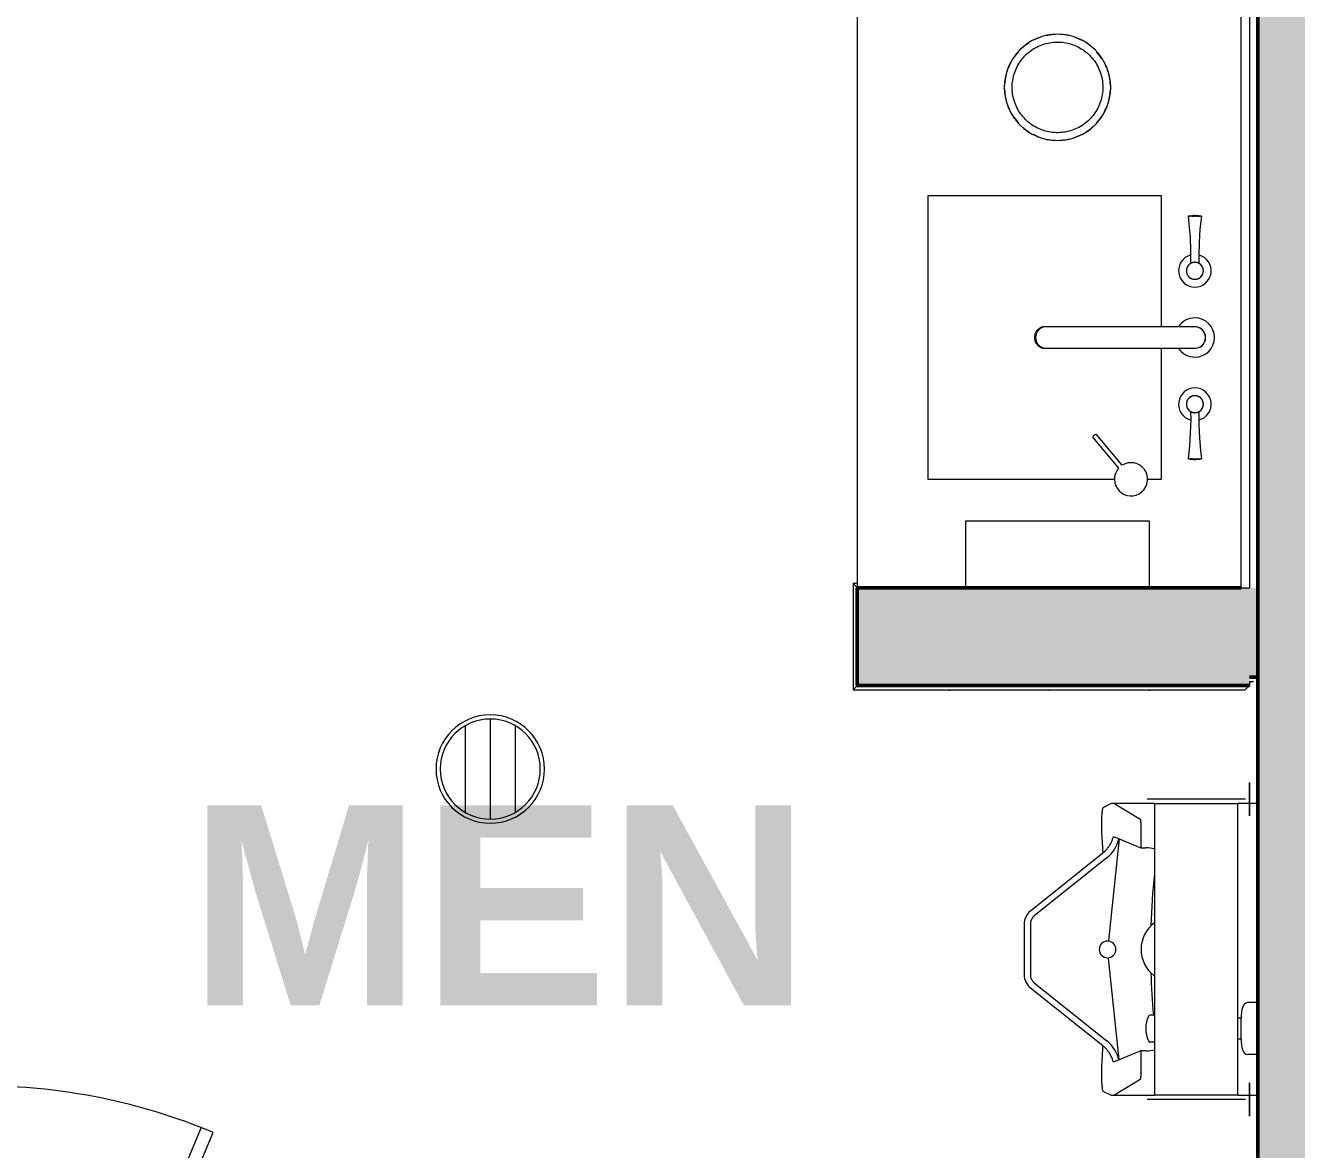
# Model space of a CAD drawing. Header units: inches. Extents: x -897 to 1409, y -1054 to 924.
# Drawn here: x 525.1 to 601.2, y -180.3 to -112.9 of the extents above; entities that cross this region are included whole.
import ezdxf

# ---------------------------------------------------------------- set-up
doc = ezdxf.new("R2010")
doc.units = ezdxf.units.IN
doc.header["$MEASUREMENT"] = 0
for name, color, linetype, lineweight in [('A-AREA-IDEN', 2, 'Continuous', 9), ('A-FLOR', 192, 'Continuous', 13), ('A-GENM', 13, 'Continuous', 9), ('A-WALL-PATT', 111, 'Continuous', 13), ('I-WALL', 2, 'Continuous', 13), ('P-SANR-FIXT', 6, 'Continuous', 9), ('Q-CASE', 31, 'Continuous', 9), ('Q-SPCQ', 91, 'Continuous', 13)]:
    doc.layers.add(name, color=color, linetype=linetype, lineweight=lineweight)
doc.styles.add('Arial_B', font='arialbd.ttf', dxfattribs={"height": 12})

# ---------------------------------------------------------------- blocks, each defined once
blk = doc.blocks.new('Faucet-Bath_Deck-Mount_Transitional_Nexus_TB794DD_TOTO - TB794DD-V5-7TH FLOOR TELECOM PLAN')
at = {"layer": 'P-SANR-FIXT', "color": 53}
for p, q in [((-7.267, 0.314), (-7.267, 0.231)), ((-7.267, 0.231), (-7.267, 0.275)), ((7.267, 0.229), (7.267, 0.315)), ((-7.267, -0.231), (-7.267, -0.314)), ((7.267, -0.229), (7.267, -0.275)), ((7.267, -0.315), (7.267, -0.229)), ((-0.646, -1.855), (-0.646, -6.874)), ((0.646, -6.874), (0.646, -1.855)), ((-0.646, -8.905), (-0.646, -8.915)), ((-0.646, -8.915), (-0.646, -8.979)), ((0.646, -8.915), (0.646, -8.905)), ((0.646, -8.979), (0.646, -8.915))]:
    blk.add_line(p, q, dxfattribs=at)
at = {"layer": 'P-SANR-FIXT', "color": 53, "flags": 128}
for points in [[(-7.328, 0), (-7.326, 0.079), (-7.321, 0.157), (-7.313, 0.235), (-7.302, 0.313), (-7.293, 0.367)], [(-7.293, 0.367), (-7.293, 0.368), (-7.292, 0.369), (-7.292, 0.37), (-7.292, 0.371), (-7.291, 0.372), (-7.291, 0.373), (-7.291, 0.374), (-7.29, 0.375), (-7.289, 0.376), (-7.289, 0.377), (-7.288, 0.378), (-7.288, 0.379), (-7.287, 0.38), (-7.286, 0.381), (-7.285, 0.381), (-7.285, 0.382), (-7.284, 0.383), (-7.283, 0.384), (-7.282, 0.384), (-7.281, 0.385), (-7.28, 0.385), (-7.279, 0.386), (-7.278, 0.387), (-7.277, 0.387), (-7.276, 0.387), (-7.275, 0.388), (-7.274, 0.388), (-7.273, 0.388), (-7.272, 0.389), (-7.271, 0.389), (-7.27, 0.389), (-7.269, 0.389), (-7.268, 0.389), (-7.267, 0.389), (-7.267, 0.389)], [(-7.267, 0.389), (-6.488, 0.306), (-5.707, 0.254), (-4.924, 0.233), (-4.451, 0.236)], [(-3.491, 0), (-3.491, 0.02), (-3.493, 0.041), (-3.495, 0.061), (-3.497, 0.081), (-3.501, 0.101), (-3.506, 0.121), (-3.511, 0.141), (-3.517, 0.16), (-3.524, 0.179), (-3.531, 0.198), (-3.539, 0.217), (-3.548, 0.235), (-3.558, 0.253), (-3.569, 0.27), (-3.58, 0.287), (-3.592, 0.304), (-3.604, 0.32), (-3.617, 0.336), (-3.631, 0.351), (-3.645, 0.365), (-3.66, 0.379), (-3.676, 0.392), (-3.692, 0.405), (-3.708, 0.417), (-3.725, 0.428), (-3.742, 0.439), (-3.76, 0.449), (-3.778, 0.458), (-3.797, 0.467), (-3.816, 0.474), (-3.835, 0.481), (-3.854, 0.488), (-3.874, 0.493), (-3.893, 0.498), (-3.913, 0.502), (-3.934, 0.505), (-3.954, 0.507), (-3.974, 0.508), (-3.995, 0.509), (-4.015, 0.509), (-4.035, 0.508), (-4.055, 0.506), (-4.076, 0.503), (-4.096, 0.5), (-4.116, 0.496), (-4.135, 0.491), (-4.155, 0.485), (-4.174, 0.478), (-4.193, 0.471), (-4.212, 0.463), (-4.23, 0.454), (-4.248, 0.444), (-4.266, 0.434), (-4.283, 0.423), (-4.3, 0.412), (-4.316, 0.399), (-4.332, 0.386), (-4.347, 0.373), (-4.361, 0.359), (-4.375, 0.344), (-4.389, 0.329), (-4.402, 0.313), (-4.414, 0.296), (-4.425, 0.28), (-4.436, 0.262), (-4.446, 0.245), (-4.456, 0.227), (-4.464, 0.208), (-4.472, 0.19), (-4.48, 0.171), (-4.486, 0.151), (-4.492, 0.132), (-4.497, 0.112), (-4.501, 0.092), (-4.504, 0.072), (-4.506, 0.052), (-4.508, 0.031), (-4.509, 0.011), (-4.509, 0)], [(4.509, 0), (4.509, 0.02), (4.507, 0.041), (4.505, 0.061), (4.503, 0.081), (4.499, 0.101), (4.494, 0.121), (4.489, 0.141), (4.483, 0.16), (4.476, 0.179), (4.469, 0.198), (4.461, 0.217), (4.452, 0.235), (4.442, 0.253), (4.431, 0.27), (4.42, 0.287), (4.408, 0.304), (4.396, 0.32), (4.383, 0.336), (4.369, 0.351), (4.355, 0.365), (4.34, 0.379), (4.324, 0.392), (4.308, 0.405), (4.292, 0.417), (4.275, 0.428), (4.258, 0.439), (4.24, 0.449), (4.222, 0.458), (4.203, 0.467), (4.184, 0.474), (4.165, 0.481), (4.146, 0.488), (4.126, 0.493), (4.107, 0.498), (4.087, 0.502), (4.066, 0.505), (4.046, 0.507), (4.026, 0.508), (4.005, 0.509), (3.985, 0.509), (3.965, 0.508), (3.945, 0.506), (3.924, 0.503), (3.904, 0.5), (3.884, 0.496), (3.865, 0.491), (3.845, 0.485), (3.826, 0.478), (3.807, 0.471), (3.788, 0.463), (3.77, 0.454), (3.752, 0.444), (3.734, 0.434), (3.717, 0.423), (3.7, 0.412), (3.684, 0.399), (3.668, 0.386), (3.653, 0.373), (3.639, 0.359), (3.625, 0.344), (3.611, 0.329), (3.598, 0.313), (3.586, 0.296), (3.575, 0.28), (3.564, 0.262), (3.554, 0.245), (3.544, 0.227), (3.536, 0.208), (3.528, 0.19), (3.52, 0.171), (3.514, 0.151), (3.508, 0.132), (3.503, 0.112), (3.499, 0.092), (3.496, 0.072), (3.494, 0.052), (3.492, 0.031), (3.491, 0.011), (3.491, 0)], [(4.451, 0.236), (5.234, 0.238), (6.017, 0.271), (6.797, 0.335), (7.267, 0.389)], [(7.267, 0.389), (7.268, 0.389), (7.269, 0.389), (7.27, 0.389), (7.271, 0.389), (7.272, 0.389), (7.273, 0.389), (7.274, 0.388), (7.275, 0.388), (7.276, 0.388), (7.277, 0.387), (7.278, 0.387), (7.279, 0.386), (7.28, 0.386), (7.281, 0.385), (7.282, 0.384), (7.283, 0.384), (7.284, 0.383), (7.284, 0.382), (7.285, 0.382), (7.286, 0.381), (7.287, 0.38), (7.287, 0.379), (7.288, 0.378), (7.289, 0.378), (7.289, 0.377), (7.29, 0.376), (7.29, 0.375), (7.291, 0.374), (7.291, 0.373), (7.292, 0.372), (7.292, 0.371), (7.292, 0.37), (7.293, 0.369), (7.293, 0.368), (7.293, 0.367)], [(7.293, 0.367), (7.306, 0.29), (7.316, 0.212), (7.323, 0.134), (7.327, 0.055), (7.328, 0)], [(7.328, 0), (7.326, -0.079), (7.321, -0.157), (7.313, -0.235), (7.302, -0.313), (7.293, -0.367)], [(-7.293, -0.367), (-7.306, -0.29), (-7.316, -0.212), (-7.323, -0.133), (-7.327, -0.055), (-7.328, 0)], [(-7.267, -0.389), (-7.268, -0.389), (-7.269, -0.389), (-7.27, -0.389), (-7.271, -0.389), (-7.272, -0.389), (-7.273, -0.389), (-7.274, -0.388), (-7.275, -0.388), (-7.276, -0.388), (-7.277, -0.387), (-7.278, -0.387), (-7.279, -0.386), (-7.28, -0.386), (-7.281, -0.385), (-7.282, -0.384), (-7.283, -0.384), (-7.284, -0.383), (-7.284, -0.382), (-7.285, -0.382), (-7.286, -0.381), (-7.287, -0.38), (-7.287, -0.379), (-7.288, -0.378), (-7.289, -0.377), (-7.289, -0.377), (-7.29, -0.376), (-7.29, -0.375), (-7.291, -0.374), (-7.291, -0.373), (-7.292, -0.372), (-7.292, -0.371), (-7.292, -0.37), (-7.293, -0.369), (-7.293, -0.367), (-7.293, -0.367)], [(-4.451, -0.236), (-5.234, -0.238), (-6.017, -0.271), (-6.797, -0.335), (-7.267, -0.389)], [(-4.509, 0), (-4.509, -0.02), (-4.507, -0.041), (-4.505, -0.061), (-4.503, -0.081), (-4.499, -0.101), (-4.494, -0.121), (-4.489, -0.141), (-4.483, -0.16), (-4.476, -0.179), (-4.469, -0.198), (-4.461, -0.217), (-4.452, -0.235), (-4.442, -0.253), (-4.431, -0.27), (-4.42, -0.287), (-4.408, -0.304), (-4.396, -0.32), (-4.383, -0.336), (-4.369, -0.351), (-4.355, -0.365), (-4.34, -0.379), (-4.324, -0.392), (-4.308, -0.405), (-4.292, -0.417), (-4.275, -0.428), (-4.258, -0.439), (-4.24, -0.449), (-4.222, -0.458), (-4.203, -0.467), (-4.184, -0.474), (-4.165, -0.481), (-4.146, -0.488), (-4.126, -0.493), (-4.107, -0.498), (-4.087, -0.502), (-4.066, -0.505), (-4.046, -0.507), (-4.026, -0.508), (-4.005, -0.509), (-3.985, -0.509), (-3.965, -0.508), (-3.945, -0.506), (-3.924, -0.503), (-3.904, -0.5), (-3.884, -0.496), (-3.865, -0.491), (-3.845, -0.485), (-3.826, -0.478), (-3.807, -0.471), (-3.788, -0.463), (-3.77, -0.454), (-3.752, -0.444), (-3.734, -0.434), (-3.717, -0.423), (-3.7, -0.412), (-3.684, -0.399), (-3.668, -0.386), (-3.653, -0.373), (-3.639, -0.359), (-3.625, -0.344), (-3.611, -0.329), (-3.598, -0.313), (-3.586, -0.296), (-3.575, -0.28), (-3.564, -0.262), (-3.554, -0.245), (-3.544, -0.227), (-3.536, -0.208), (-3.528, -0.19), (-3.52, -0.171), (-3.514, -0.151), (-3.508, -0.132), (-3.503, -0.112), (-3.499, -0.092), (-3.496, -0.072), (-3.494, -0.052), (-3.492, -0.031), (-3.491, -0.011), (-3.491, 0)], [(-0.646, 0), (-0.646, -0.002), (-0.646, -0.006), (-0.646, -0.014), (-0.646, -0.025), (-0.646, -0.039), (-0.646, -0.056), (-0.646, -0.076), (-0.646, -0.099), (-0.646, -0.125), (-0.646, -0.155), (-0.646, -0.186), (-0.646, -0.221), (-0.646, -0.259), (-0.646, -0.299), (-0.646, -0.342), (-0.646, -0.387), (-0.646, -0.435), (-0.646, -0.486), (-0.646, -0.539), (-0.646, -0.594), (-0.646, -0.651), (-0.646, -0.71), (-0.646, -0.772), (-0.646, -0.835), (-0.646, -0.9), (-0.646, -0.967), (-0.646, -1.035), (-0.646, -1.105), (-0.646, -1.176), (-0.646, -1.248), (-0.646, -1.322), (-0.646, -1.396), (-0.646, -1.472), (-0.646, -1.548), (-0.646, -1.625), (-0.646, -1.702), (-0.646, -1.78), (-0.646, -1.855)], [(0.646, -1.855), (0.646, -1.777), (0.646, -1.699), (0.646, -1.622), (0.646, -1.545), (0.646, -1.469), (0.646, -1.393), (0.646, -1.319), (0.646, -1.245), (0.646, -1.173), (0.646, -1.102), (0.646, -1.032), (0.646, -0.964), (0.646, -0.897), (0.646, -0.832), (0.646, -0.769), (0.646, -0.708), (0.646, -0.649), (0.646, -0.591), (0.646, -0.537), (0.646, -0.484), (0.646, -0.433), (0.646, -0.386), (0.646, -0.34), (0.646, -0.297), (0.646, -0.257), (0.646, -0.22), (0.646, -0.185), (0.646, -0.153), (0.646, -0.124), (0.646, -0.098), (0.646, -0.075), (0.646, -0.055), (0.646, -0.038), (0.646, -0.025), (0.646, -0.014), (0.646, -0.006), (0.646, -0.001), (0.646, 0)], [(3.491, 0), (3.491, -0.02), (3.493, -0.041), (3.495, -0.061), (3.497, -0.081), (3.501, -0.101), (3.506, -0.121), (3.511, -0.141), (3.517, -0.16), (3.524, -0.179), (3.531, -0.198), (3.539, -0.217), (3.548, -0.235), (3.558, -0.253), (3.569, -0.27), (3.58, -0.287), (3.592, -0.304), (3.604, -0.32), (3.617, -0.336), (3.631, -0.351), (3.645, -0.365), (3.66, -0.379), (3.676, -0.392), (3.692, -0.405), (3.708, -0.417), (3.725, -0.428), (3.742, -0.439), (3.76, -0.449), (3.778, -0.458), (3.797, -0.467), (3.816, -0.474), (3.835, -0.481), (3.854, -0.488), (3.874, -0.493), (3.893, -0.498), (3.913, -0.502), (3.934, -0.505), (3.954, -0.507), (3.974, -0.508), (3.995, -0.509), (4.015, -0.509), (4.035, -0.508), (4.055, -0.506), (4.076, -0.503), (4.096, -0.5), (4.116, -0.496), (4.135, -0.491), (4.155, -0.485), (4.174, -0.478), (4.193, -0.471), (4.212, -0.463), (4.23, -0.454), (4.248, -0.444), (4.266, -0.434), (4.283, -0.423), (4.3, -0.412), (4.316, -0.399), (4.332, -0.386), (4.347, -0.373), (4.361, -0.359), (4.375, -0.344), (4.389, -0.329), (4.402, -0.313), (4.414, -0.296), (4.425, -0.28), (4.436, -0.262), (4.446, -0.245), (4.456, -0.227), (4.464, -0.208), (4.472, -0.19), (4.48, -0.171), (4.486, -0.151), (4.492, -0.132), (4.497, -0.112), (4.501, -0.092), (4.504, -0.072), (4.506, -0.052), (4.508, -0.031), (4.509, -0.011), (4.509, 0)], [(7.267, -0.389), (6.488, -0.306), (5.707, -0.254), (4.924, -0.233), (4.451, -0.236)], [(7.293, -0.367), (7.293, -0.368), (7.292, -0.369), (7.292, -0.37), (7.292, -0.372), (7.291, -0.373), (7.291, -0.374), (7.29, -0.374), (7.29, -0.375), (7.289, -0.376), (7.289, -0.377), (7.288, -0.378), (7.288, -0.379), (7.287, -0.38), (7.286, -0.381), (7.285, -0.381), (7.285, -0.382), (7.284, -0.383), (7.283, -0.384), (7.282, -0.384), (7.281, -0.385), (7.28, -0.385), (7.279, -0.386), (7.278, -0.387), (7.277, -0.387), (7.276, -0.387), (7.275, -0.388), (7.274, -0.388), (7.273, -0.388), (7.272, -0.389), (7.271, -0.389), (7.27, -0.389), (7.269, -0.389), (7.268, -0.389), (7.267, -0.389), (7.267, -0.389)], [(-0.646, -6.874), (-0.646, -6.952), (-0.646, -7.03), (-0.646, -7.108), (-0.646, -7.186), (-0.646, -7.264), (-0.646, -7.341), (-0.646, -7.418), (-0.646, -7.494), (-0.646, -7.569), (-0.646, -7.643), (-0.646, -7.716), (-0.646, -7.788), (-0.646, -7.859), (-0.646, -7.928), (-0.646, -7.995), (-0.646, -8.061), (-0.646, -8.126), (-0.646, -8.188), (-0.646, -8.249), (-0.646, -8.307), (-0.646, -8.363), (-0.646, -8.417), (-0.646, -8.469), (-0.646, -8.519), (-0.646, -8.566), (-0.646, -8.61), (-0.646, -8.652), (-0.646, -8.691), (-0.646, -8.727), (-0.646, -8.761), (-0.646, -8.792), (-0.646, -8.819), (-0.646, -8.844), (-0.646, -8.866), (-0.646, -8.885), (-0.646, -8.901), (-0.646, -8.905)], [(0.646, -8.905), (0.646, -8.891), (0.646, -8.873), (0.646, -8.852), (0.646, -8.828), (0.646, -8.801), (0.646, -8.771), (0.646, -8.739), (0.646, -8.703), (0.646, -8.665), (0.646, -8.624), (0.646, -8.58), (0.646, -8.534), (0.646, -8.486), (0.646, -8.435), (0.646, -8.381), (0.646, -8.326), (0.646, -8.268), (0.646, -8.208), (0.646, -8.146), (0.646, -8.082), (0.646, -8.017), (0.646, -7.95), (0.646, -7.881), (0.646, -7.811), (0.646, -7.74), (0.646, -7.667), (0.646, -7.593), (0.646, -7.518), (0.646, -7.443), (0.646, -7.366), (0.646, -7.289), (0.646, -7.212), (0.646, -7.134), (0.646, -7.056), (0.646, -6.977), (0.646, -6.899), (0.646, -6.874)], [(-0.646, -8.979), (-0.646, -9.004), (-0.644, -9.03), (-0.641, -9.055), (-0.638, -9.081), (-0.633, -9.106), (-0.628, -9.13), (-0.621, -9.155), (-0.613, -9.179), (-0.605, -9.204), (-0.595, -9.227), (-0.584, -9.25), (-0.573, -9.273), (-0.561, -9.296), (-0.547, -9.318), (-0.533, -9.339), (-0.518, -9.36), (-0.502, -9.38), (-0.486, -9.399), (-0.468, -9.418), (-0.45, -9.436), (-0.431, -9.454), (-0.411, -9.47), (-0.391, -9.486), (-0.37, -9.501), (-0.349, -9.515), (-0.327, -9.529), (-0.304, -9.541), (-0.281, -9.553), (-0.258, -9.563), (-0.234, -9.573), (-0.21, -9.582), (-0.185, -9.589), (-0.16, -9.596), (-0.135, -9.602), (-0.11, -9.607), (-0.084, -9.611), (-0.059, -9.613), (-0.033, -9.615), (-0.007, -9.616), (0, -9.616)], [(0, -9.616), (0.026, -9.616), (0.052, -9.614), (0.077, -9.612), (0.103, -9.608), (0.128, -9.603), (0.153, -9.598), (0.178, -9.591), (0.203, -9.584), (0.227, -9.575), (0.251, -9.566), (0.275, -9.555), (0.298, -9.544), (0.321, -9.532), (0.343, -9.519), (0.365, -9.505), (0.386, -9.49), (0.406, -9.475), (0.426, -9.458), (0.445, -9.441), (0.463, -9.423), (0.481, -9.404), (0.498, -9.385), (0.514, -9.365), (0.529, -9.345), (0.544, -9.323), (0.557, -9.302), (0.57, -9.279), (0.581, -9.257), (0.592, -9.234), (0.602, -9.21), (0.611, -9.186), (0.619, -9.162), (0.626, -9.137), (0.632, -9.112), (0.637, -9.087), (0.641, -9.062), (0.643, -9.037), (0.645, -9.011), (0.646, -8.986), (0.646, -8.979)]]:
    blk.add_lwpolyline(points, dxfattribs=at)
at = {"layer": 'P-SANR-FIXT', "color": 53}
for centre, radius, start, end in [((-4, 0), 0.979, 0, 165), ((0, 0), 1.174, 0, 180), ((4, 0), 0.979, 15, 180), ((-4, 0), 0.509, 166.18526, 180), ((-4, 0), 0.509, 154.96859, 164.2558), ((-4, 0), 0.509, 30, 150), ((-4, 0), 0.509, 0, 25.03141), ((0, 0), 0.646, 90, 195), ((0, 0), 0.644, 360, 180), ((0, 0), 0.646, 348.7314, 90), ((4, 0), 0.979, 180, 345), ((4, 0), 0.509, 15.7442, 180), ((4, 0), 0.509, 360, 13.81474), ((-4, 0), 0.979, 195, 360), ((-4, 0), 0.509, 180, 193.81474), ((-4, 0), 0.509, 195.7442, 0), ((0, 0), 1.174, 180, 237.17584), ((0, 0), 0.644, 180, 195), ((0, 0), 0.644, 350.61143, 360), ((0, 0), 1.174, 302.82416, 360), ((4, 0), 0.509, 180, 344.2558), ((4, 0), 0.509, 346.18526, 360)]:
    blk.add_arc(centre, radius, start, end, dxfattribs=at)
for major_axis, start_param, end_param in [((-0.646, 0), 6.169751, 7.853982), ((0.646, 0), 3.141593, 3.355129), ((0.646, 0), 4.712389, 6.407113)]:
    blk.add_ellipse((0, -8.915), major_axis=major_axis, ratio=0.985556, start_param=start_param, end_param=end_param, dxfattribs=at)
for points in [[(-7.267, 0.387), (-7.266, 0.386), (-7.265, 0.383), (-7.263, 0.38)], [(-7.267, 0.381), (-7.267, 0.378), (-7.267, 0.371), (-7.265, 0.361), (-7.263, 0.355)], [(-7.267, 0.355), (-7.267, 0.35), (-7.267, 0.337), (-7.265, 0.322), (-7.263, 0.313)], [(-7.263, 0.23), (-7.265, 0.219), (-7.267, 0.197), (-7.267, 0.172), (-7.267, 0.16)], [(-7.263, 0.159), (-7.265, 0.147), (-7.267, 0.122), (-7.267, 0.095), (-7.267, 0.082)], [(-7.263, 0.082), (-7.265, 0.068), (-7.267, 0.041), (-7.267, 0.014), (-7.267, 0)], [(7.263, 0.38), (7.265, 0.383), (7.266, 0.386), (7.267, 0.387)], [(7.263, 0.355), (7.265, 0.361), (7.267, 0.371), (7.267, 0.378), (7.267, 0.381)], [(7.263, 0.315), (7.265, 0.323), (7.267, 0.338), (7.267, 0.35), (7.267, 0.356)], [(7.267, 0.158), (7.267, 0.171), (7.267, 0.195), (7.265, 0.218), (7.263, 0.228)], [(7.267, 0.081), (7.267, 0.094), (7.267, 0.12), (7.265, 0.146), (7.263, 0.158)], [(7.267, 0), (7.267, 0.014), (7.267, 0.041), (7.265, 0.068), (7.263, 0.081)], [(-7.267, 0), (-7.267, -0.014), (-7.267, -0.041), (-7.265, -0.068), (-7.263, -0.082)], [(-7.267, -0.082), (-7.267, -0.095), (-7.267, -0.122), (-7.265, -0.147), (-7.263, -0.159)], [(-7.267, -0.16), (-7.267, -0.172), (-7.267, -0.197), (-7.265, -0.219), (-7.263, -0.23)], [(-7.263, -0.313), (-7.265, -0.322), (-7.267, -0.337), (-7.267, -0.35), (-7.267, -0.355)], [(-7.263, -0.355), (-7.265, -0.361), (-7.267, -0.371), (-7.267, -0.378), (-7.267, -0.381)], [(-7.267, -0.387), (-7.266, -0.386), (-7.265, -0.383), (-7.263, -0.38)], [(-7.263, -0.38), (-7.265, -0.383), (-7.266, -0.386), (-7.267, -0.387)], [(7.263, -0.081), (7.265, -0.068), (7.267, -0.041), (7.267, -0.014), (7.267, 0)], [(7.263, -0.158), (7.265, -0.146), (7.267, -0.12), (7.267, -0.094), (7.267, -0.081)], [(7.263, -0.228), (7.265, -0.218), (7.267, -0.195), (7.267, -0.171), (7.267, -0.158)], [(7.267, -0.356), (7.267, -0.35), (7.267, -0.338), (7.265, -0.323), (7.263, -0.315)], [(7.267, -0.381), (7.267, -0.378), (7.267, -0.371), (7.265, -0.361), (7.263, -0.355)], [(7.263, -0.38), (7.265, -0.383), (7.266, -0.386), (7.267, -0.387)], [(7.267, -0.389), (7.267, -0.389), (7.267, -0.388), (7.265, -0.383), (7.263, -0.38)]]:
    blk.add_open_spline(points, degree=3, dxfattribs=at)
for points, knots in [([(-4.453, 0.232), (-4.454, 0.231), (-4.456, 0.226), (-4.462, 0.213), (-4.47, 0.196), (-4.478, 0.176), (-4.488, 0.145), (-4.503, 0.086), (-4.509, 0.036), (-4.509, 0)], [0.5555556, 0.5555556, 0.5555556, 0.5555556, 0.5833333, 0.6527778, 0.6875, 0.7222222, 0.7916667, 0.8611111, 1, 1, 1, 1]), ([(4.509, 0), (4.509, 0.029), (4.504, 0.083), (4.489, 0.143), (4.476, 0.181), (4.468, 0.201), (4.462, 0.213), (4.457, 0.224), (4.454, 0.23), (4.453, 0.232)], [0, 0, 0, 0, 0.1111111, 0.2222222, 0.2777778, 0.3333333, 0.3611111, 0.3888889, 0.4444444, 0.4444444, 0.4444444, 0.4444444]), ([(-4.509, 0), (-4.509, -0.029), (-4.504, -0.083), (-4.489, -0.143), (-4.476, -0.181), (-4.468, -0.201), (-4.462, -0.213), (-4.457, -0.224), (-4.454, -0.23), (-4.453, -0.232)], [0, 0, 0, 0, 0.1111111, 0.2222222, 0.2777778, 0.3333333, 0.3611111, 0.3888889, 0.4444444, 0.4444444, 0.4444444, 0.4444444]), ([(4.453, -0.232), (4.454, -0.231), (4.456, -0.226), (4.462, -0.213), (4.47, -0.196), (4.478, -0.176), (4.488, -0.145), (4.503, -0.086), (4.509, -0.036), (4.509, 0)], [0.5555556, 0.5555556, 0.5555556, 0.5555556, 0.5833333, 0.6527778, 0.6875, 0.7222222, 0.7916667, 0.8611111, 1, 1, 1, 1])]:
    blk.add_open_spline(points, degree=3, knots=knots, dxfattribs=at)
blk = doc.blocks.new('Sink-Undercounter-Kohler-Caxton-2210 - Vitreous_China-0-White-2565048-7TH FLOOR TELECOM PLAN')
at = {"layer": 'P-SANR-FIXT'}
for p, q in [((-0.646, 7), (-8.5, 7)), ((-8.5, 7), (-8.5, -7)), ((8.5, 7), (0.645, 7)), ((8.5, 6.16), (8.5, 7)), ((8.5, -7), (8.5, 4.18)), ((-8.5, -7), (8.5, -7))]:
    blk.add_line(p, q, dxfattribs=at)
blk = doc.blocks.new('Accessory-Soap_Dispenser-KOHLER-Contemporary-K-1895 - Not a Type - See Type Catalog-2570115-7TH FLOOR TELECOM PLAN')
at = {"layer": 'Q-SPCQ', "lineweight": 9}
for p, q in [((-0.139, -0.985), (-0.139, -3.378)), ((0.139, -3.378), (0.139, -0.985))]:
    blk.add_line(p, q, dxfattribs=at)
for centre, radius, start, end in [((0, 0), 0.995, 278.01769, 261.98231), ((-0.096, -3.378), 0.0427, 180, 246.69916), ((-0.019, -3.199), 0.238, 246.69916, 258.47173), ((-0.011, -3.16), 0.277, 258.47173, 268.54538), ((0, -2.846), 0.592, 268.23769, 271.99398), ((0.011, -3.16), 0.277, 271.99398, 281.52827), ((0.019, -3.199), 0.238, 281.52827, 293.30084), ((0.096, -3.378), 0.0427, 293.30084, 0)]:
    blk.add_arc(centre, radius, start, end, dxfattribs=at)
blk = doc.blocks.new('Circular_Waste-Receptacle_Bobrick_B-529 - B-529-V7-7TH FLOOR TELECOM PLAN')
at = {"layer": 'Q-SPCQ', "color": 53, "lineweight": 9, "flags": 128}
for points in [[(-0.134, 3.17), (-0.219, 3.166), (-0.346, 3.154), (-0.472, 3.138), (-0.597, 3.117), (-0.693, 3.096)], [(0.664, 3.103), (0.539, 3.127), (0.414, 3.146), (0.288, 3.16), (0.161, 3.169)], [(-2.719, 0), (-2.717, 0.109), (-2.71, 0.217), (-2.699, 0.325), (-2.684, 0.433), (-2.665, 0.54), (-2.641, 0.646), (-2.613, 0.751), (-2.581, 0.855), (-2.544, 0.958), (-2.504, 1.059), (-2.46, 1.158), (-2.412, 1.255), (-2.359, 1.351), (-2.303, 1.444), (-2.244, 1.535), (-2.181, 1.624), (-2.114, 1.71), (-2.044, 1.793), (-1.971, 1.873), (-1.894, 1.95), (-1.815, 2.024), (-1.732, 2.095), (-1.647, 2.163), (-1.559, 2.227), (-1.469, 2.288), (-1.376, 2.345), (-1.281, 2.398), (-1.185, 2.447), (-1.086, 2.493), (-0.985, 2.534), (-0.883, 2.571), (-0.78, 2.605), (-0.675, 2.634), (-0.569, 2.659), (-0.462, 2.679), (-0.355, 2.696), (-0.247, 2.708), (-0.138, 2.715), (-0.029, 2.719), (0.079, 2.718), (0.188, 2.712), (0.296, 2.703), (0.404, 2.689), (0.511, 2.67), (0.618, 2.648), (0.723, 2.621), (0.827, 2.59), (0.93, 2.555), (1.032, 2.515), (1.131, 2.472), (1.229, 2.425), (1.325, 2.374), (1.419, 2.319), (1.511, 2.26), (1.6, 2.198), (1.687, 2.132), (1.771, 2.063), (1.852, 1.991), (1.93, 1.915), (2.005, 1.836), (2.077, 1.755), (2.145, 1.67), (2.21, 1.583), (2.272, 1.494), (2.33, 1.402), (2.384, 1.307), (2.434, 1.211), (2.481, 1.113), (2.523, 1.012), (2.562, 0.911), (2.596, 0.808), (2.626, 0.703), (2.652, 0.598), (2.674, 0.491), (2.692, 0.384), (2.705, 0.276), (2.714, 0.167), (2.718, 0.059), (2.719, 0)], [(-1.701, 2.678), (-1.763, 2.638), (-1.867, 2.566), (-1.969, 2.489), (-2.067, 2.408), (-2.149, 2.334)], [(-0.966, 3.023), (-1.086, 2.982), (-1.204, 2.936), (-1.321, 2.885), (-1.435, 2.83)], [(1.47, 2.812), (1.383, 2.856), (1.267, 2.909), (1.15, 2.958), (1.031, 3.001), (0.95, 3.027)], [(2.118, 2.363), (2.022, 2.446), (1.922, 2.525), (1.82, 2.6), (1.715, 2.67)], [(-2.34, 2.143), (-2.424, 2.048), (-2.504, 1.95), (-2.58, 1.848), (-2.652, 1.743)], [(2.68, 1.698), (2.619, 1.792), (2.545, 1.895), (2.467, 1.995), (2.386, 2.092), (2.336, 2.146)], [(-2.812, 1.468), (-2.841, 1.413), (-2.895, 1.299), (-2.945, 1.182), (-2.99, 1.063), (-3.021, 0.97)], [(3.021, 0.97), (3.012, 0.998), (2.97, 1.118), (2.923, 1.236), (2.871, 1.352), (2.815, 1.465)], [(-3.096, 0.697), (-3.121, 0.573), (-3.142, 0.448), (-3.157, 0.322), (-3.167, 0.195), (-3.17, 0.134)], [(3.171, 0.128), (3.163, 0.254), (3.15, 0.38), (3.133, 0.506), (3.11, 0.63), (3.097, 0.691)], [(-3.171, -0.128), (-3.163, -0.254), (-3.15, -0.38), (-3.133, -0.506), (-3.11, -0.63), (-3.097, -0.691)], [(2.719, 0), (2.717, -0.109), (2.71, -0.217), (2.699, -0.325), (2.684, -0.433), (2.665, -0.54), (2.641, -0.646), (2.613, -0.751), (2.581, -0.855), (2.544, -0.958), (2.504, -1.059), (2.46, -1.158), (2.412, -1.255), (2.359, -1.351), (2.303, -1.444), (2.244, -1.535), (2.181, -1.624), (2.114, -1.71), (2.044, -1.793), (1.971, -1.873), (1.894, -1.95), (1.815, -2.024), (1.732, -2.095), (1.647, -2.163), (1.559, -2.227), (1.469, -2.288), (1.376, -2.345), (1.281, -2.398), (1.185, -2.447), (1.086, -2.493), (0.985, -2.534), (0.883, -2.571), (0.78, -2.605), (0.675, -2.634), (0.569, -2.659), (0.462, -2.679), (0.355, -2.696), (0.247, -2.708), (0.138, -2.715), (0.029, -2.719), (-0.079, -2.718), (-0.188, -2.712), (-0.296, -2.703), (-0.404, -2.689), (-0.511, -2.67), (-0.618, -2.648), (-0.723, -2.621), (-0.827, -2.59), (-0.93, -2.555), (-1.032, -2.515), (-1.131, -2.472), (-1.229, -2.425), (-1.325, -2.374), (-1.419, -2.319), (-1.511, -2.26), (-1.6, -2.198), (-1.687, -2.132), (-1.771, -2.063), (-1.852, -1.991), (-1.93, -1.915), (-2.005, -1.836), (-2.077, -1.755), (-2.145, -1.67), (-2.21, -1.583), (-2.272, -1.494), (-2.33, -1.402), (-2.384, -1.307), (-2.434, -1.211), (-2.481, -1.113), (-2.523, -1.012), (-2.562, -0.911), (-2.596, -0.808), (-2.626, -0.703), (-2.652, -0.598), (-2.674, -0.491), (-2.692, -0.384), (-2.705, -0.276), (-2.714, -0.167), (-2.718, -0.059), (-2.719, 0)], [(3.096, -0.697), (3.121, -0.573), (3.142, -0.448), (3.157, -0.322), (3.167, -0.195), (3.17, -0.134)], [(-3.027, -0.95), (-3.012, -0.998), (-2.97, -1.118), (-2.923, -1.236), (-2.871, -1.352), (-2.815, -1.465)], [(2.812, -1.468), (2.841, -1.413), (2.895, -1.299), (2.945, -1.182), (2.99, -1.063), (3.03, -0.944)], [(-2.68, -1.698), (-2.619, -1.792), (-2.545, -1.895), (-2.467, -1.995), (-2.386, -2.092), (-2.336, -2.146)], [(2.34, -2.143), (2.424, -2.048), (2.504, -1.95), (2.58, -1.848), (2.652, -1.743)], [(-2.118, -2.363), (-2.022, -2.446), (-1.922, -2.525), (-1.82, -2.6), (-1.715, -2.67)], [(-1.464, -2.815), (-1.383, -2.856), (-1.267, -2.909), (-1.15, -2.958), (-1.031, -3.001), (-0.95, -3.027)], [(0.966, -3.023), (1.086, -2.982), (1.204, -2.936), (1.321, -2.885), (1.435, -2.83)], [(1.701, -2.678), (1.763, -2.638), (1.867, -2.566), (1.969, -2.489), (2.067, -2.408), (2.149, -2.334)], [(-0.664, -3.103), (-0.539, -3.127), (-0.414, -3.146), (-0.288, -3.16), (-0.161, -3.169)], [(0.134, -3.17), (0.219, -3.166), (0.346, -3.154), (0.472, -3.138), (0.597, -3.117), (0.693, -3.096)]]:
    blk.add_lwpolyline(points, dxfattribs=at)
at = {"layer": 'Q-SPCQ', "color": 53, "lineweight": 9}
for start, end in [(360, 180), (180, 360)]:
    blk.add_arc((0, 0), 3.187, start, end, dxfattribs=at)
blk = doc.blocks.new('FP_20-7TH FLOOR TELECOM PLAN')
at = {"layer": 'A-WALL-PATT', "color": 254, "lineweight": 9}
for p, q in [((580.417, -152.792), (580.417, -152.803)), ((586.417, -152.792), (586.417, -152.803)), ((592.417, -152.792), (592.417, -152.803))]:
    blk.add_line(p, q, dxfattribs=at)
blk = doc.blocks.new('Basic Wall _ Wall Tile - Restroom 3x6  - 1_2_ Higher - ___-2704670-7TH FLOOR TELECOM PLAN')
at = {"layer": 'A-WALL-PATT', "lineweight": 9}
h = blk.add_hatch(dxfattribs=at)
h.set_pattern_fill('FP_13', color=254, style=0, pattern_type=2)
h.set_pattern_definition([(270, (598.417, -152.494), (6, 4e-16), [8.5, 0]), (180, (598.417, -156.744), (1e-15, 8.5), [6, 0]), (180, (598.417, -152.494), (1e-15, 8.5), [6, 0]), (180, (598.417, -160.994), (1e-15, 8.5), [6, 0])])
h.paths.add_polyline_path([(598.417, -152.494), (598.667, -152.244), (598.417, -152.244)], flags=0)
at = {"layer": 'I-WALL', "color": 253}
for p, q in [((598.417, -152.244), (598.667, -152.244)), ((574.667, -152.744), (598.167, -152.744))]:
    blk.add_line(p, q, dxfattribs=at)
at = {"layer": 'I-WALL', "color": 253, "flags": 128}
for points in [[(574.667, -152.744), (574.735, -152.677), (574.795, -152.616), (574.846, -152.565), (574.885, -152.526), (574.909, -152.502), (574.917, -152.494)], [(598.417, -152.494), (598.409, -152.502), (598.385, -152.526), (598.346, -152.565), (598.295, -152.616), (598.235, -152.677), (598.167, -152.744)]]:
    blk.add_lwpolyline(points, dxfattribs=at)
at = {"layer": 'I-WALL', "color": 253}
blk.add_blockref('FP_20-7TH FLOOR TELECOM PLAN', (0, 0), dxfattribs=at)
blk = doc.blocks.new('FP_21-7TH FLOOR TELECOM PLAN')
at = {"layer": 'A-WALL-PATT', "color": 254, "lineweight": 9}
for p, q in [((574.615, -146.494), (574.608, -146.494)), ((574.619, -152.494), (574.608, -152.494))]:
    blk.add_line(p, q, dxfattribs=at)
blk = doc.blocks.new('Basic Wall _ Wall Tile - Restroom 3x6  - 1_2_ Higher - ___-2704696-7TH FLOOR TELECOM PLAN')
at = {"layer": 'I-WALL', "color": 253}
blk.add_line((574.667, -146.369), (574.667, -152.744), dxfattribs=at)
at = {"layer": 'I-WALL', "color": 253, "flags": 128}
for points in [[(574.667, -146.369), (574.735, -146.437), (574.795, -146.498), (574.846, -146.549), (574.885, -146.587), (574.909, -146.611), (574.917, -146.619)], [(574.917, -152.494), (574.909, -152.502), (574.885, -152.526), (574.846, -152.565), (574.795, -152.616), (574.735, -152.677), (574.667, -152.744)]]:
    blk.add_lwpolyline(points, dxfattribs=at)
at = {"layer": 'I-WALL', "color": 253}
blk.add_blockref('FP_21-7TH FLOOR TELECOM PLAN', (0, 0), dxfattribs=at)
blk = doc.blocks.new('Basic Wall _ Wall Tile - Restroom 3x6  - 1_2_ Higher - ___-2704711-7TH FLOOR TELECOM PLAN')
at = {"layer": 'I-WALL', "color": 253}
blk.add_line((574.917, -146.369), (574.667, -146.369), dxfattribs=at)
at = {"layer": 'I-WALL', "color": 253, "flags": 128}
blk.add_lwpolyline([(574.917, -146.619), (574.909, -146.611), (574.885, -146.587), (574.846, -146.549), (574.795, -146.498), (574.735, -146.437), (574.667, -146.369)], dxfattribs=at)
blk = doc.blocks.new('Bradley-Washroom_Accessories-Towel_Dispensers-250-33 - Bradley-Washroom_Accessories-Towel_Dispensers-250-33-2747052-7TH FLOOR TELECOM PLAN')
at = {"layer": 'Q-SPCQ', "color": 53, "lineweight": 9}
for p, q in [((344.93, -197.244), (348.93, -197.244)), ((344.93, -208.244), (344.93, -197.244)), ((348.93, -208.244), (344.93, -208.244))]:
    blk.add_line(p, q, dxfattribs=at)
blk = doc.blocks.new('Shelf-Bradley_Corp-Stainless-9094x - 9094-18-3061667-7TH FLOOR TELECOM PLAN')
at = {"layer": 'A-GENM', "color": 53}
for p, q in [((598.417, -158.307), (598.417, -158.357)), ((598.417, -158.357), (598.417, -158.307)), ((598.417, -158.904), (598.417, -158.357)), ((598.417, -158.357), (598.417, -159.709)), ((598.417, -160.256), (598.417, -158.904)), ((598.184, -159.307), (592.292, -159.307)), ((598.417, -159.709), (598.417, -160.256)), ((598.417, -160.307), (598.417, -160.256)), ((598.417, -160.256), (598.417, -160.307)), ((598.417, -176.307), (598.417, -176.357)), ((598.417, -176.357), (598.417, -176.307)), ((598.417, -176.357), (598.417, -177.709)), ((598.417, -176.904), (598.417, -176.357)), ((598.184, -177.307), (592.292, -177.307)), ((598.417, -178.256), (598.417, -176.904)), ((598.417, -177.709), (598.417, -178.256)), ((598.417, -178.307), (598.417, -178.256)), ((598.417, -178.256), (598.417, -178.307))]:
    blk.add_line(p, q, dxfattribs=at)
at = {"layer": 'Q-SPCQ', "color": 53, "lineweight": 9}
for p, q in [((592.736, -159.557), (592.736, -177.057)), ((592.736, -159.557), (592.861, -159.557)), ((592.861, -159.557), (597.611, -159.557)), ((597.611, -159.557), (597.736, -159.557)), ((597.736, -177.057), (597.736, -159.557)), ((592.861, -177.057), (592.736, -177.057)), ((597.611, -177.057), (592.861, -177.057)), ((597.736, -177.057), (597.611, -177.057))]:
    blk.add_line(p, q, dxfattribs=at)
blk = doc.blocks.new('Mirror with Frame - MEN 713-2824734-7TH FLOOR TELECOM PLAN')
at = {"layer": 'Q-SPCQ', "color": 53, "lineweight": 9}
for p, q in [((-45.474, 0.75), (-45.474, 0.25)), ((47.401, 0.25), (47.401, 0.75))]:
    blk.add_line(p, q, dxfattribs=at)
at = {"layer": 'Q-SPCQ', "lineweight": 9}
for p, q in [((-45.474, 0.75), (47.401, 0.75)), ((-45.474, 0.75), (-45.474, 0.25)), ((47.401, 0.25), (-45.474, 0.25)), ((47.401, 0.25), (47.401, 0.75))]:
    blk.add_line(p, q, dxfattribs=at)
blk = doc.blocks.new('Toilet Partition-ADA - 60_ x 60_ Clear-4728221-7TH FLOOR TELECOM PLAN')
at = {"layer": 'Q-SPCQ', "lineweight": 9}
for p, q in [((41.941, 69), (8.728, 82.888)), ((8.44, 82.178), (41.645, 68.293)), ((-15.059, 8), (-15.059, 69)), ((-15.059, 69), (5.941, 69)), ((5.941, 69), (5.941, 68)), ((41.352, 69), (41.941, 69)), ((41.645, 68.293), (41.941, 69)), ((41.941, 69), (41.941, 68)), ((45.941, 69), (41.941, 69)), ((45.941, 69), (45.941, 68)), ((5.941, 68), (-14.059, 68)), ((-14.059, 68), (-14.059, 8)), ((41.941, 68), (45.941, 68)), ((-14.059, 8), (-15.059, 8))]:
    blk.add_line(p, q, dxfattribs=at)
blk.add_arc((41.941, 69), 36, 157.30756, 180, dxfattribs=at)
blk = doc.blocks.new('Urinal-Manual Flushometer - WEUS 1000_1001-0_13-4730722-7TH FLOOR TELECOM PLAN')
at = {"layer": 'A-GENM', "color": 53}
for p, q in [((2.621, 20), (-0.846, 15.666)), ((2.621, 20), (-0.846, 15.666)), ((6.441, 20.375), (3.402, 20.375)), ((6.441, 20.375), (3.402, 20.375)), ((6.441, 20), (3.402, 20)), ((6.441, 20), (3.402, 20)), ((10.692, 15.662), (7.222, 20)), ((10.692, 15.662), (7.222, 20)), ((2.914, 19.765), (-0.567, 15.415)), ((2.914, 19.765), (-0.567, 15.415)), ((10.409, 15.415), (6.929, 19.765)), ((10.409, 15.415), (6.929, 19.765)), ((-3.572, 15.648), (-3.829, 15.153)), ((-3.572, 15.648), (-3.829, 15.153)), ((-1.039, 15.673), (-2.113, 15.733)), ((-1.039, 15.673), (-2.113, 15.733)), ((-1.699, 14.685), (4.393, 15.32)), ((-1.699, 14.685), (4.393, 15.32)), ((11.542, 14.685), (5.45, 15.32)), ((11.542, 14.685), (5.45, 15.32)), ((11.955, 15.733), (10.692, 15.662)), ((11.955, 15.733), (10.692, 15.662)), ((13.671, 15.153), (13.415, 15.648)), ((13.671, 15.153), (13.415, 15.648)), ((-3.829, 15.153), (-3.829, 12.552)), ((-3.829, 15.153), (-3.829, 12.552)), ((-3.829, 14.995), (-2.838, 13.389)), ((-3.829, 14.995), (-2.838, 13.389)), ((-1.162, 13.375), (-1.838, 15.024)), ((-1.162, 13.375), (-1.838, 15.024)), ((11.681, 15.024), (11.004, 13.375)), ((11.681, 15.024), (11.004, 13.375)), ((12.68, 13.389), (13.671, 14.995)), ((12.68, 13.389), (13.671, 14.995)), ((13.671, 12.552), (13.671, 15.153)), ((13.671, 12.552), (13.671, 15.153)), ((-1.162, 13.375), (-2.69, 13.375)), ((-1.162, 13.375), (-2.69, 13.375)), ((-1.162, 13.075), (-1.162, 13.375)), ((-1.162, 13.075), (-1.162, 13.375)), ((12.533, 13.375), (11.004, 13.375)), ((11.004, 13.375), (11.004, 13.075)), ((12.533, 13.375), (11.004, 13.375)), ((11.004, 13.375), (11.004, 13.075)), ((-0.636, 12.552), (-0.636, 12.832)), ((-0.636, 12.552), (-0.636, 12.832)), ((0.978, 12.552), (0.978, 12.832)), ((0.978, 12.552), (0.978, 12.832)), ((-3.829, 7.561), (-3.829, 6.375)), ((-3.829, 7.561), (-3.829, 6.375)), ((-1.384, 6.375), (-1.384, 6.986)), ((-1.384, 6.375), (-1.384, 6.986)), ((-0.454, 7.375), (-0.454, 7.563)), ((-0.454, 7.375), (-0.454, 7.563)), ((-0.454, 7.375), (0.796, 7.375)), ((-0.454, 7.375), (0.796, 7.375)), ((0.796, 7.375), (0.796, 7.564)), ((0.796, 7.375), (0.796, 7.564)), ((1.726, 6.375), (1.726, 6.986)), ((1.726, 6.375), (1.726, 6.986)), ((13.671, 6.375), (13.671, 7.561)), ((13.671, 6.375), (13.671, 7.561))]:
    blk.add_line(p, q, dxfattribs=at)
for centre, radius, start, end in [((3.402, 19.375), 1, 90, 141.34019), ((3.402, 19.375), 1, 90, 141.34019), ((3.402, 19.375), 0.625, 90, 141.34019), ((3.402, 19.375), 0.625, 90, 141.34019), ((6.441, 19.375), 1, 38.65981, 90), ((6.441, 19.375), 1, 38.65981, 90), ((6.441, 19.375), 0.625, 38.65981, 90), ((6.441, 19.375), 0.625, 38.65981, 90), ((-2.164, 16.692), 2.045, 282.96591, 321.34019), ((-2.164, 16.692), 2.045, 282.96591, 321.34019), ((4.921, 15.375), 0.5, 90, 270), ((4.921, 15.375), 0.5, 90, 270), ((4.921, 15.375), 0.5, 270, 90), ((4.921, 15.375), 0.5, 270, 90), ((12.006, 16.692), 2.045, 218.65981, 257.03409), ((12.006, 16.692), 2.045, 218.65981, 257.03409), ((1.046, 13.075), 2.208, 180, 193.74398), ((1.046, 13.075), 2.208, 180, 193.74398), ((0.172, 11.35), 1.738, 64.43107, 115.25419), ((0.172, 11.35), 1.738, 64.43107, 115.25419), ((4.921, 11.375), 1.99, 36.67282, 142.68936), ((4.921, 11.375), 1.99, 36.67282, 142.68936), ((8.796, 13.075), 2.208, 346.20385, 0), ((8.796, 13.075), 2.208, 346.20385, 0), ((-0.536, 12.828), 0.0994, 109.39331, 177.82895), ((-0.536, 12.828), 0.0994, 109.39331, 177.82895), ((0.879, 12.828), 0.0994, 2.17105, 64.43107), ((0.879, 12.828), 0.0994, 2.17105, 64.43107), ((4.921, -31.133), 43.936, 91.83753, 95.14876), ((4.921, -31.133), 43.936, 91.83753, 95.14876), ((4.921, -31.133), 43.936, 84.09142, 88.16247), ((4.921, -31.133), 43.936, 84.09142, 88.16247), ((-1.03, 6.932), 0.358, 106.71784, 171.28216), ((-1.03, 6.932), 0.358, 106.71784, 171.28216), ((-0.454, 5.014), 2.361, 90, 106.71784), ((-0.454, 5.014), 2.361, 90, 106.71784), ((0.796, 5.014), 2.361, 73.28216, 90), ((0.796, 5.014), 2.361, 73.28216, 90), ((1.372, 6.932), 0.358, 8.71784, 73.28216), ((1.372, 6.932), 0.358, 8.71784, 73.28216)]:
    blk.add_arc(centre, radius, start, end, dxfattribs=at)
for centre, start_param, end_param in [((-2.687, 13.39), 3.20102, 4.69112), ((-2.687, 13.39), 3.20102, 4.69112), ((12.529, 13.39), 4.733658, 6.223758), ((12.529, 13.39), 4.733658, 6.223758)]:
    blk.add_ellipse(centre, major_axis=(0.151, 0), ratio=0.100751, start_param=start_param, end_param=end_param, dxfattribs=at)
for points, knots in [([(-2.113, 15.733), (-2.221, 15.739), (-2.455, 15.746), (-2.825, 15.743), (-3.161, 15.728), (-3.399, 15.703), (-3.534, 15.676), (-3.567, 15.658), (-3.572, 15.648)], [0, 0, 0, 0, 0.181818, 0.363636, 0.545455, 0.727273, 0.863636, 1, 1, 1, 1]), ([(-2.113, 15.733), (-2.221, 15.739), (-2.455, 15.746), (-2.825, 15.743), (-3.161, 15.728), (-3.399, 15.703), (-3.534, 15.676), (-3.567, 15.658), (-3.572, 15.648)], [0, 0, 0, 0, 0.181818, 0.363636, 0.545455, 0.727273, 0.863636, 1, 1, 1, 1]), ([(-1.838, 15.024), (-1.771, 15.046), (-1.646, 15.088), (-1.487, 15.152), (-1.388, 15.206), (-1.321, 15.249), (-1.272, 15.281), (-1.225, 15.313), (-1.167, 15.356), (-1.073, 15.431), (-0.957, 15.538), (-0.88, 15.623), (-0.846, 15.666)], [0, 0, 0, 0, 0.1, 0.2, 0.3, 0.35, 0.4, 0.45, 0.5, 0.6, 0.8, 1, 1, 1, 1]), ([(-1.838, 15.024), (-1.771, 15.046), (-1.646, 15.088), (-1.487, 15.152), (-1.388, 15.206), (-1.321, 15.249), (-1.272, 15.281), (-1.225, 15.313), (-1.167, 15.356), (-1.073, 15.431), (-0.957, 15.538), (-0.88, 15.623), (-0.846, 15.666)], [0, 0, 0, 0, 0.1, 0.2, 0.3, 0.35, 0.4, 0.45, 0.5, 0.6, 0.8, 1, 1, 1, 1]), ([(10.692, 15.662), (10.726, 15.62), (10.803, 15.535), (10.918, 15.428), (11.011, 15.354), (11.069, 15.311), (11.117, 15.279), (11.166, 15.247), (11.232, 15.205), (11.331, 15.151), (11.489, 15.088), (11.613, 15.045), (11.681, 15.024)], [0, 0, 0, 0, 0.2, 0.4, 0.5, 0.55, 0.6, 0.65, 0.7, 0.8, 0.9, 1, 1, 1, 1]), ([(10.692, 15.662), (10.726, 15.62), (10.803, 15.535), (10.918, 15.428), (11.011, 15.354), (11.069, 15.311), (11.117, 15.279), (11.166, 15.247), (11.232, 15.205), (11.331, 15.151), (11.489, 15.088), (11.613, 15.045), (11.681, 15.024)], [0, 0, 0, 0, 0.2, 0.4, 0.5, 0.55, 0.6, 0.65, 0.7, 0.8, 0.9, 1, 1, 1, 1]), ([(13.414, 15.648), (13.411, 15.655), (13.394, 15.667), (13.337, 15.684), (13.249, 15.7), (13.133, 15.714), (12.994, 15.726), (12.783, 15.739), (12.514, 15.746), (12.208, 15.743), (12.037, 15.737), (11.955, 15.733)], [0, 0, 0, 0, 0.090909, 0.181818, 0.272727, 0.363636, 0.454545, 0.545455, 0.727273, 0.863636, 1, 1, 1, 1]), ([(13.414, 15.648), (13.411, 15.655), (13.394, 15.667), (13.337, 15.684), (13.249, 15.7), (13.133, 15.714), (12.994, 15.726), (12.783, 15.739), (12.514, 15.746), (12.208, 15.743), (12.037, 15.737), (11.955, 15.733)], [0, 0, 0, 0, 0.090909, 0.181818, 0.272727, 0.363636, 0.454545, 0.545455, 0.727273, 0.863636, 1, 1, 1, 1])]:
    blk.add_open_spline(points, degree=3, knots=knots, dxfattribs=at)
blk.add_open_spline([(-0.846, 15.666), (-0.879, 15.667), (-0.945, 15.669), (-1.008, 15.671), (-1.039, 15.673)], degree=3, dxfattribs=at)
blk.add_open_spline([(-0.846, 15.666), (-0.879, 15.667), (-0.945, 15.669), (-1.008, 15.671), (-1.039, 15.673)], degree=3, dxfattribs=at)
blk = doc.blocks.new('Floor Drain - 6_ Diameter-4443130-7TH FLOOR TELECOM PLAN')
at = {"layer": 'P-SANR-FIXT'}
for p, q in [((-1.5, 2.598), (-1.5, -2.598)), ((0, 3), (0, -3)), ((1.5, 2.598), (1.5, -2.598))]:
    blk.add_line(p, q, dxfattribs=at)
for start, end in [(360, 180), (180, 360)]:
    blk.add_arc((0, 0), 3, start, end, dxfattribs=at)

msp = doc.modelspace()

# ---------------------------------------------------------------- hatches: boundary and pattern name
at = {"layer": 'A-WALL-PATT'}
for points in [[(598.917, -217.244), (603.18, -217.244), (603.18, -215.244), (611.667, -215.244), (611.667, -48.369), (598.917, -48.369), (598.917, -213.883)], [(598.417, -151.994), (598.917, -151.994), (598.917, -147.119), (575.417, -147.119), (575.417, -151.994), (592.888, -151.994)]]:
    msp.add_hatch(color=253, dxfattribs=at).paths.add_polyline_path(points, flags=0)
at = {"layer": 'A-WALL-PATT', "lineweight": 5}
for points in [[(575.417, -151.994), (575.417, -146.619), (574.917, -146.619), (574.917, -151.994)], [(598.917, -147.119), (598.917, -146.619), (575.417, -146.619), (575.417, -147.119), (598.417, -147.119)], [(598.417, -152.494), (598.417, -151.994), (574.917, -151.994), (574.917, -152.494), (592.888, -152.494)]]:
    msp.add_hatch(color=9, dxfattribs=at).paths.add_polyline_path(points, flags=0)

# ---------------------------------------------------------------- linework, layer by layer
at = {"layer": 'A-FLOR', "color": 253}
for start, end in [(0, 180), (158.69068, 160.02876), (19.97124, 21.30932), (180, 0), (199.97124, 201.30932), (338.69068, 340.02876)]:
    msp.add_arc((552.917, -157.494), 3.25, start, end, dxfattribs=at)
at = {"layer": 'I-WALL', "color": 213, "lineweight": 50}
for p, q in [((598.917, -53.244), (598.917, -217.244)), ((575.417, -146.619), (574.917, -146.619)), ((574.917, -146.619), (574.917, -151.994)), ((597.917, -146.619), (575.417, -146.619)), ((598.917, -147.119), (598.917, -146.619)), ((598.917, -151.994), (598.917, -147.119)), ((574.917, -151.994), (574.917, -152.494)), ((598.417, -151.994), (598.917, -151.994)), ((574.917, -152.494), (598.417, -152.494))]:
    msp.add_line(p, q, dxfattribs=at)
at = {"layer": 'Q-CASE', "color": 53}
msp.add_line((574.917, -53.744), (574.917, -146.619), dxfattribs=at)

# ---------------------------------------------------------------- block references
at = {"color": 53, "lineweight": 9}
for name, p, rotation in [('Mirror with Frame - MEN 713-2824734-7TH FLOOR TELECOM PLAN', (598.667, -101.145), 89.9999999999999), ('Sink-Undercounter-Kohler-Caxton-2210 - Vitreous_China-0-White-2565048-7TH FLOOR TELECOM PLAN', (586.152, -131.619), 270.0000000000003), ('Faucet-Bath_Deck-Mount_Transitional_Nexus_TB794DD_TOTO - TB794DD-V5-7TH FLOOR TELECOM PLAN', (595.152, -131.619), 270.0000000000002), ('Accessory-Soap_Dispenser-KOHLER-Contemporary-K-1895 - Not a Type - See Type Catalog-2570115-7TH FLOOR TELECOM PLAN', (591.321, -140.119), 219.9999999999993), ('Bradley-Washroom_Accessories-Towel_Dispensers-250-33 - Bradley-Washroom_Accessories-Towel_Dispensers-250-33-2747052-7TH FLOOR TELECOM PLAN', (789.661, 202.311), 270.0000000000002), ('Toilet Partition-ADA - 60_ x 60_ Clear-4728221-7TH FLOOR TELECOM PLAN', (453.417, -170.553), 269.9999999999999), ('Urinal-Manual Flushometer - WEUS 1000_1001-0_13-4730722-7TH FLOOR TELECOM PLAN', (605.292, -173.228), 89.99999999999991)]:
    msp.add_blockref(name, p, dxfattribs=dict(at, rotation=rotation))
for name, p in [('Circular_Waste-Receptacle_Bobrick_B-529 - B-529-V7-7TH FLOOR TELECOM PLAN', (586.917, -116.619)), ('Basic Wall _ Wall Tile - Restroom 3x6  - 1_2_ Higher - ___-2704696-7TH FLOOR TELECOM PLAN', (0, 0)), ('Basic Wall _ Wall Tile - Restroom 3x6  - 1_2_ Higher - ___-2704711-7TH FLOOR TELECOM PLAN', (0, 0)), ('Basic Wall _ Wall Tile - Restroom 3x6  - 1_2_ Higher - ___-2704670-7TH FLOOR TELECOM PLAN', (0, 0)), ('Floor Drain - 6_ Diameter-4443130-7TH FLOOR TELECOM PLAN', (552.917, -157.494)), ('Shelf-Bradley_Corp-Stainless-9094x - 9094-18-3061667-7TH FLOOR TELECOM PLAN', (0, 0))]:
    msp.add_blockref(name, p, dxfattribs=at)

# ---------------------------------------------------------------- texts
at = {"layer": 'A-AREA-IDEN', "insert": (534.831, -159.661), "char_height": 12, "width": 45.45, "attachment_point": 1, "style": 'Arial_B'}
msp.add_mtext('MEN', dxfattribs=at)

doc.saveas('drawing.dxf')
